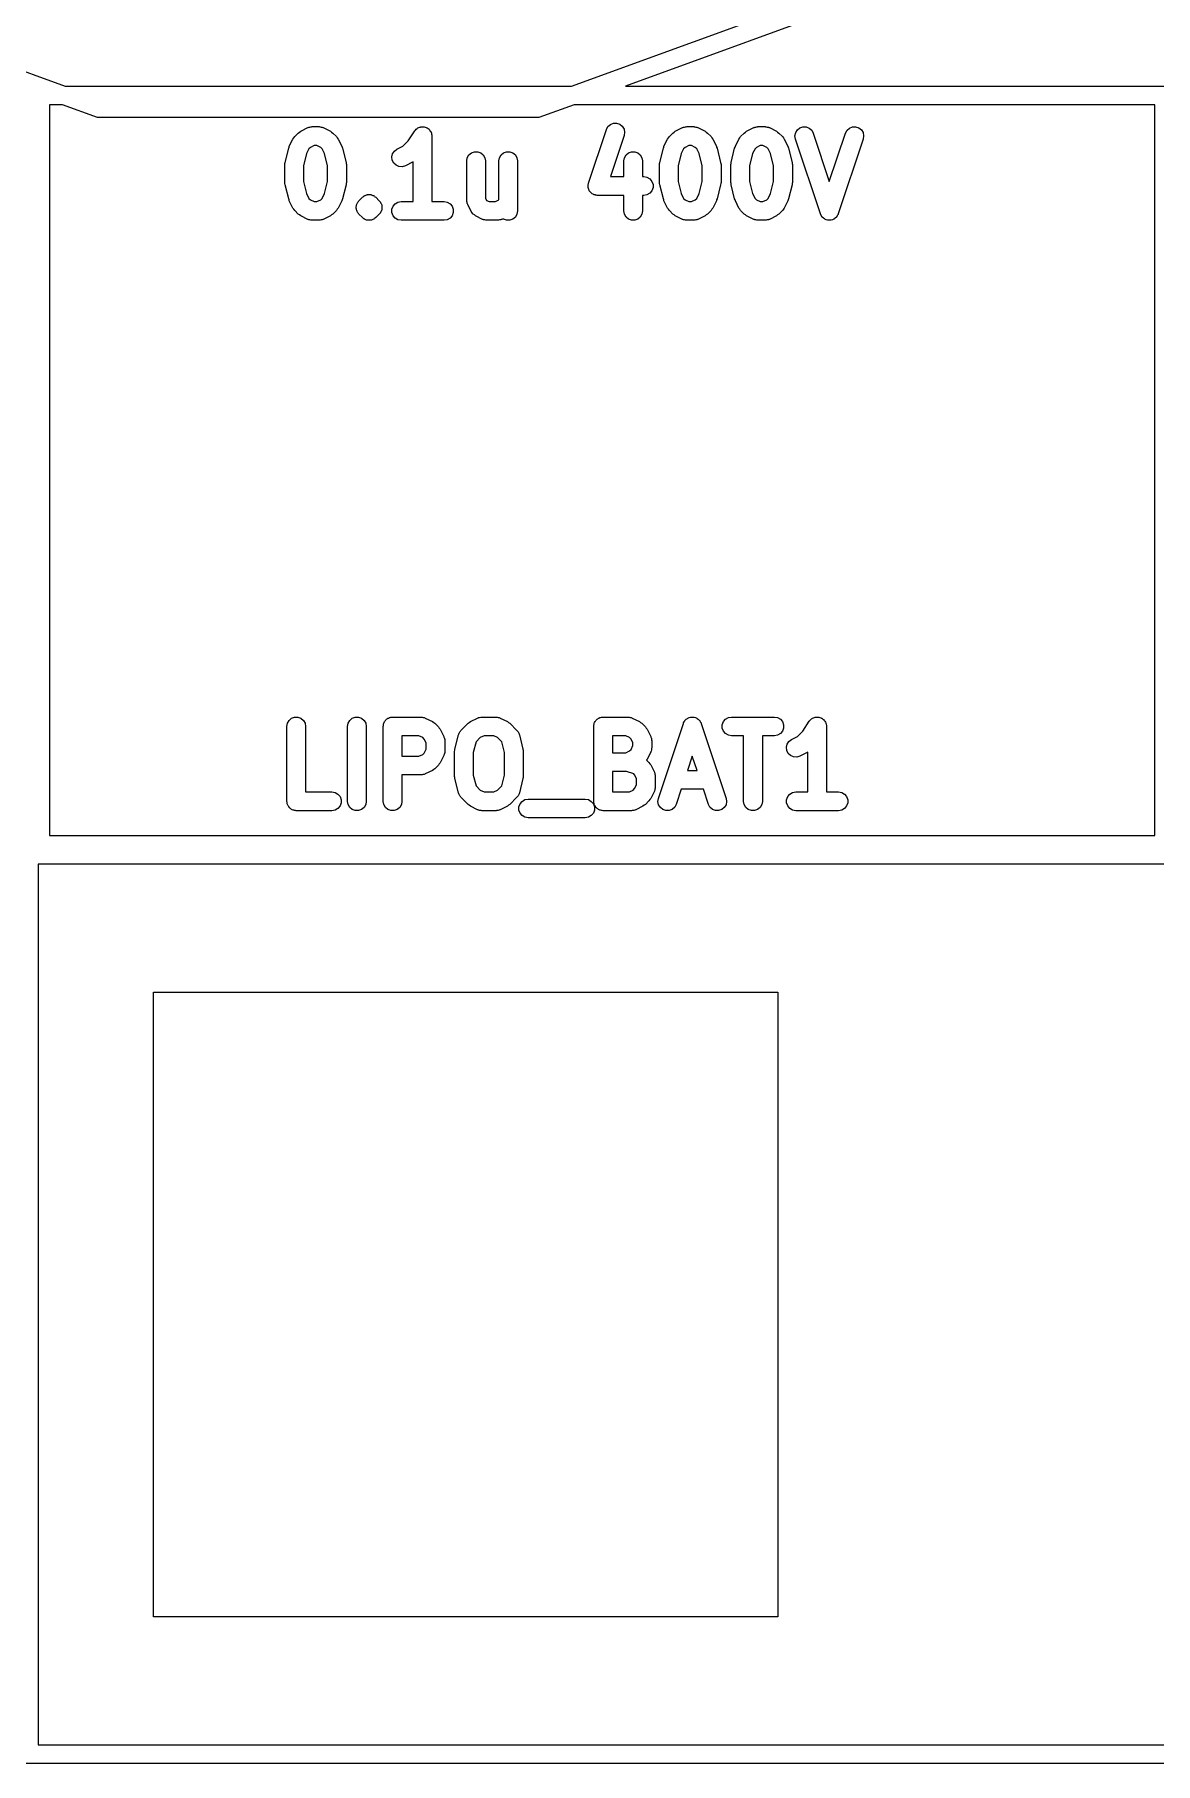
# Model space of a CAD drawing. Extents: x 103.2 to 159.1, y -150.7 to -109.
# Drawn here: x 139.21 to 148.18, y -150.5 to -136.66 of the extents above; entities that cross this region are included whole.
import ezdxf

# ---------------------------------------------------------------- set-up
doc = ezdxf.new("R2010")
doc.units = 0
doc.header["$MEASUREMENT"] = 0
doc.layers.add('BLACK', color=7, linetype='CONTINUOUS')

msp = doc.modelspace()

# ---------------------------------------------------------------- linework, layer by layer
at = {"layer": 'Black'}
for p, q in [((136.466, -135.985), (139.451, -137.071)), ((143.507, -137.071), (146.492, -135.985)), ((146.566, -136.115), (143.939, -137.071)), ((139.451, -137.071), (143.507, -137.071)), ((143.939, -137.071), (148.252, -137.071)), ((139.431, -137.221), (139.327, -137.221)), ((139.327, -137.221), (139.327, -143.071)), ((139.712, -137.323), (139.431, -137.221)), ((143.527, -137.221), (143.246, -137.323)), ((148.177, -137.221), (143.527, -137.221)), ((148.177, -143.071), (148.177, -137.221)), ((143.246, -137.323), (139.712, -137.323)), ((141.29, -137.476), (141.318, -137.447)), ((141.318, -137.447), (141.328, -137.44)), ((141.328, -137.44), (141.338, -137.433)), ((141.338, -137.433), (141.395, -137.404)), ((141.395, -137.404), (141.399, -137.403)), ((141.399, -137.403), (141.403, -137.401)), ((141.403, -137.401), (141.412, -137.399)), ((141.412, -137.399), (141.42, -137.397)), ((141.42, -137.397), (141.424, -137.397)), ((141.424, -137.397), (141.429, -137.396)), ((141.429, -137.396), (141.486, -137.396)), ((141.486, -137.396), (141.49, -137.397)), ((141.49, -137.397), (141.494, -137.397)), ((141.494, -137.397), (141.503, -137.399)), ((141.503, -137.399), (141.511, -137.401)), ((141.511, -137.401), (141.515, -137.403)), ((141.515, -137.403), (141.519, -137.404)), ((141.519, -137.404), (141.576, -137.433)), ((141.576, -137.433), (141.586, -137.44)), ((141.586, -137.44), (141.596, -137.447)), ((141.596, -137.447), (141.624, -137.476)), ((142.199, -137.509), (142.252, -137.43)), ((142.252, -137.43), (142.255, -137.427)), ((142.255, -137.427), (142.257, -137.423)), ((142.257, -137.423), (142.264, -137.417)), ((142.264, -137.417), (142.27, -137.411)), ((142.27, -137.411), (142.274, -137.409)), ((142.274, -137.409), (142.277, -137.406)), ((142.277, -137.406), (142.285, -137.403)), ((142.285, -137.403), (142.293, -137.399)), ((142.293, -137.399), (142.297, -137.399)), ((142.297, -137.399), (142.301, -137.398)), ((142.301, -137.398), (142.31, -137.398)), ((142.31, -137.398), (142.319, -137.397)), ((142.319, -137.397), (142.323, -137.398)), ((142.323, -137.398), (142.327, -137.398)), ((142.327, -137.398), (142.336, -137.401)), ((142.336, -137.401), (142.344, -137.403)), ((142.344, -137.403), (142.348, -137.405)), ((142.348, -137.405), (142.352, -137.406)), ((142.352, -137.406), (142.359, -137.412)), ((142.359, -137.412), (142.366, -137.417)), ((142.366, -137.417), (142.369, -137.421)), ((142.369, -137.421), (142.372, -137.423)), ((142.372, -137.423), (142.376, -137.431)), ((142.376, -137.431), (142.382, -137.438)), ((142.382, -137.438), (142.383, -137.442)), ((142.383, -137.442), (142.385, -137.446)), ((142.385, -137.446), (142.386, -137.455)), ((143.643, -137.848), (143.786, -137.419)), ((143.786, -137.419), (143.798, -137.396)), ((143.798, -137.396), (143.818, -137.379)), ((143.818, -137.379), (143.842, -137.369)), ((143.842, -137.369), (143.868, -137.369)), ((143.868, -137.369), (143.893, -137.377)), ((143.893, -137.377), (143.913, -137.393)), ((143.913, -137.393), (143.927, -137.415)), ((143.927, -137.415), (143.932, -137.441)), ((143.932, -137.441), (143.928, -137.467)), ((144.29, -137.476), (144.318, -137.447)), ((144.318, -137.447), (144.328, -137.44)), ((144.328, -137.44), (144.338, -137.433)), ((144.338, -137.433), (144.395, -137.404)), ((144.395, -137.404), (144.399, -137.403)), ((144.399, -137.403), (144.403, -137.401)), ((144.403, -137.401), (144.412, -137.399)), ((144.412, -137.399), (144.42, -137.397)), ((144.42, -137.397), (144.424, -137.397)), ((144.424, -137.397), (144.429, -137.396)), ((144.429, -137.396), (144.486, -137.396)), ((144.486, -137.396), (144.49, -137.397)), ((144.49, -137.397), (144.494, -137.397)), ((144.494, -137.397), (144.503, -137.399)), ((144.503, -137.399), (144.511, -137.401)), ((144.511, -137.401), (144.515, -137.403)), ((144.515, -137.403), (144.519, -137.404)), ((144.519, -137.404), (144.576, -137.433)), ((144.576, -137.433), (144.586, -137.44)), ((144.586, -137.44), (144.596, -137.447)), ((144.596, -137.447), (144.624, -137.476)), ((144.861, -137.476), (144.89, -137.447)), ((144.89, -137.447), (144.9, -137.44)), ((144.9, -137.44), (144.909, -137.433)), ((144.909, -137.433), (144.966, -137.404)), ((144.966, -137.404), (144.971, -137.403)), ((144.971, -137.403), (144.974, -137.401)), ((144.974, -137.401), (144.983, -137.399)), ((144.983, -137.399), (144.991, -137.397)), ((144.991, -137.397), (144.996, -137.397)), ((144.996, -137.397), (145, -137.396)), ((145, -137.396), (145.057, -137.396)), ((145.057, -137.396), (145.061, -137.397)), ((145.061, -137.397), (145.066, -137.397)), ((145.066, -137.397), (145.074, -137.399)), ((145.074, -137.399), (145.083, -137.401)), ((145.083, -137.401), (145.087, -137.403)), ((145.087, -137.403), (145.091, -137.404)), ((145.091, -137.404), (145.148, -137.433)), ((145.148, -137.433), (145.157, -137.44)), ((145.157, -137.44), (145.167, -137.447)), ((145.167, -137.447), (145.196, -137.476)), ((145.296, -137.469), (145.302, -137.444)), ((145.302, -137.444), (145.315, -137.422)), ((145.315, -137.422), (145.336, -137.405)), ((145.336, -137.405), (145.36, -137.397)), ((145.36, -137.397), (145.386, -137.398)), ((145.386, -137.398), (145.411, -137.408)), ((145.411, -137.408), (145.43, -137.425)), ((145.43, -137.425), (145.443, -137.448)), ((145.443, -137.448), (145.571, -137.834)), ((145.571, -137.834), (145.7, -137.448)), ((145.7, -137.448), (145.713, -137.425)), ((145.713, -137.425), (145.732, -137.408)), ((145.732, -137.408), (145.756, -137.398)), ((145.756, -137.398), (145.782, -137.397)), ((145.782, -137.397), (145.807, -137.405)), ((145.807, -137.405), (145.828, -137.422)), ((145.828, -137.422), (145.841, -137.444)), ((145.841, -137.444), (145.846, -137.469)), ((141.213, -137.682), (141.242, -137.568)), ((141.242, -137.568), (141.245, -137.56)), ((141.245, -137.56), (141.247, -137.552)), ((141.247, -137.552), (141.276, -137.495)), ((141.276, -137.495), (141.283, -137.485)), ((141.283, -137.485), (141.29, -137.476)), ((141.404, -137.573), (141.385, -137.612)), ((141.416, -137.562), (141.404, -137.573)), ((141.446, -137.546), (141.416, -137.562)), ((141.468, -137.546), (141.446, -137.546)), ((141.498, -137.562), (141.468, -137.546)), ((141.51, -137.573), (141.498, -137.562)), ((141.529, -137.612), (141.51, -137.573)), ((141.624, -137.476), (141.631, -137.485)), ((141.631, -137.485), (141.639, -137.495)), ((141.639, -137.495), (141.667, -137.552)), ((141.667, -137.552), (141.669, -137.56)), ((141.669, -137.56), (141.673, -137.568)), ((141.673, -137.568), (141.701, -137.682)), ((142.074, -137.613), (142.088, -137.591)), ((142.088, -137.591), (142.109, -137.576)), ((142.109, -137.576), (142.156, -137.553)), ((142.156, -137.553), (142.199, -137.509)), ((142.386, -137.455), (142.389, -137.463)), ((142.389, -137.463), (142.389, -137.467)), ((142.389, -137.467), (142.389, -137.471)), ((142.389, -137.471), (142.389, -137.996)), ((143.928, -137.467), (143.818, -137.796)), ((144.213, -137.682), (144.242, -137.568)), ((144.242, -137.568), (144.245, -137.56)), ((144.245, -137.56), (144.247, -137.552)), ((144.247, -137.552), (144.276, -137.495)), ((144.276, -137.495), (144.283, -137.485)), ((144.283, -137.485), (144.29, -137.476)), ((144.404, -137.573), (144.385, -137.612)), ((144.416, -137.562), (144.404, -137.573)), ((144.446, -137.546), (144.416, -137.562)), ((144.468, -137.546), (144.446, -137.546)), ((144.498, -137.562), (144.468, -137.546)), ((144.51, -137.573), (144.498, -137.562)), ((144.529, -137.612), (144.51, -137.573)), ((144.624, -137.476), (144.631, -137.485)), ((144.631, -137.485), (144.639, -137.495)), ((144.639, -137.495), (144.667, -137.552)), ((144.667, -137.552), (144.669, -137.56)), ((144.669, -137.56), (144.673, -137.568)), ((144.673, -137.568), (144.701, -137.682)), ((144.784, -137.682), (144.813, -137.568)), ((144.813, -137.568), (144.816, -137.56)), ((144.816, -137.56), (144.819, -137.552)), ((144.819, -137.552), (144.847, -137.495)), ((144.847, -137.495), (144.854, -137.485)), ((144.854, -137.485), (144.861, -137.476)), ((144.976, -137.573), (144.956, -137.612)), ((144.987, -137.562), (144.976, -137.573)), ((145.018, -137.546), (144.987, -137.562)), ((145.039, -137.546), (145.018, -137.546)), ((145.07, -137.562), (145.039, -137.546)), ((145.081, -137.573), (145.07, -137.562)), ((145.101, -137.612), (145.081, -137.573)), ((145.196, -137.476), (145.203, -137.485)), ((145.203, -137.485), (145.21, -137.495)), ((145.21, -137.495), (145.239, -137.552)), ((145.239, -137.552), (145.241, -137.56)), ((145.241, -137.56), (145.244, -137.568)), ((145.244, -137.568), (145.273, -137.682)), ((145.3, -137.495), (145.296, -137.469)), ((145.5, -138.095), (145.3, -137.495)), ((145.843, -137.495), (145.643, -138.095)), ((145.846, -137.469), (145.843, -137.495)), ((141.211, -137.7), (141.212, -137.691)), ((141.211, -137.843), (141.211, -137.7)), ((141.212, -137.691), (141.213, -137.682)), ((141.385, -137.612), (141.361, -137.709)), ((141.361, -137.709), (141.361, -137.834)), ((141.554, -137.709), (141.529, -137.612)), ((141.554, -137.834), (141.554, -137.709)), ((141.701, -137.682), (141.702, -137.691)), ((141.702, -137.691), (141.704, -137.7)), ((141.704, -137.7), (141.704, -137.843)), ((142.068, -137.638), (142.074, -137.613)), ((142.071, -137.664), (142.068, -137.638)), ((142.083, -137.688), (142.071, -137.664)), ((142.102, -137.705), (142.083, -137.688)), ((142.125, -137.716), (142.102, -137.705)), ((142.151, -137.717), (142.125, -137.716)), ((142.176, -137.71), (142.151, -137.717)), ((142.234, -137.681), (142.176, -137.71)), ((142.239, -137.677), (142.234, -137.681)), ((142.239, -137.996), (142.239, -137.677)), ((142.668, -137.671), (142.672, -137.646)), ((142.668, -137.986), (142.668, -137.671)), ((142.672, -137.646), (142.685, -137.623)), ((142.685, -137.623), (142.705, -137.606)), ((142.705, -137.606), (142.73, -137.598)), ((142.73, -137.598), (142.756, -137.598)), ((142.756, -137.598), (142.78, -137.606)), ((142.78, -137.606), (142.8, -137.623)), ((142.8, -137.623), (142.813, -137.646)), ((142.813, -137.646), (142.818, -137.671)), ((142.818, -137.671), (142.818, -137.968)), ((142.925, -137.671), (142.93, -137.646)), ((142.925, -137.982), (142.925, -137.671)), ((142.93, -137.646), (142.943, -137.623)), ((142.943, -137.623), (142.963, -137.606)), ((142.963, -137.606), (142.987, -137.598)), ((142.987, -137.598), (143.013, -137.598)), ((143.013, -137.598), (143.037, -137.606)), ((143.037, -137.606), (143.057, -137.623)), ((143.057, -137.623), (143.07, -137.646)), ((143.07, -137.646), (143.075, -137.671)), ((143.075, -137.671), (143.075, -138.071)), ((143.925, -137.671), (143.93, -137.646)), ((143.925, -137.796), (143.925, -137.671)), ((143.93, -137.646), (143.943, -137.623)), ((143.943, -137.623), (143.963, -137.606)), ((143.963, -137.606), (143.987, -137.598)), ((143.987, -137.598), (144.013, -137.598)), ((144.013, -137.598), (144.037, -137.606)), ((144.037, -137.606), (144.057, -137.623)), ((144.057, -137.623), (144.07, -137.646)), ((144.07, -137.646), (144.075, -137.671)), ((144.075, -137.671), (144.075, -137.796)), ((144.211, -137.7), (144.212, -137.691)), ((144.211, -137.843), (144.211, -137.7)), ((144.212, -137.691), (144.213, -137.682)), ((144.385, -137.612), (144.361, -137.709)), ((144.361, -137.709), (144.361, -137.834)), ((144.554, -137.709), (144.529, -137.612)), ((144.554, -137.834), (144.554, -137.709)), ((144.701, -137.682), (144.702, -137.691)), ((144.702, -137.691), (144.704, -137.7)), ((144.704, -137.7), (144.704, -137.843)), ((144.782, -137.7), (144.784, -137.691)), ((144.782, -137.843), (144.782, -137.7)), ((144.784, -137.691), (144.784, -137.682)), ((144.956, -137.612), (144.932, -137.709)), ((144.932, -137.709), (144.932, -137.834)), ((145.125, -137.709), (145.101, -137.612)), ((145.125, -137.834), (145.125, -137.709)), ((145.273, -137.682), (145.273, -137.691)), ((145.273, -137.691), (145.275, -137.7)), ((145.275, -137.7), (145.275, -137.843)), ((141.212, -137.852), (141.211, -137.843)), ((141.213, -137.861), (141.212, -137.852)), ((141.242, -137.975), (141.213, -137.861)), ((141.361, -137.834), (141.385, -137.931)), ((141.529, -137.931), (141.554, -137.834)), ((141.701, -137.861), (141.673, -137.975)), ((141.702, -137.852), (141.701, -137.861)), ((141.704, -137.843), (141.702, -137.852)), ((143.639, -137.873), (143.64, -137.866)), ((143.64, -137.858), (143.642, -137.853)), ((143.64, -137.866), (143.64, -137.858)), ((143.642, -137.853), (143.643, -137.848)), ((143.818, -137.796), (143.925, -137.796)), ((144.075, -137.796), (144.086, -137.796)), ((144.086, -137.796), (144.111, -137.801)), ((144.111, -137.801), (144.134, -137.814)), ((144.134, -137.814), (144.151, -137.834)), ((144.151, -137.834), (144.16, -137.858)), ((144.16, -137.858), (144.16, -137.884)), ((144.212, -137.852), (144.211, -137.843)), ((144.213, -137.861), (144.212, -137.852)), ((144.242, -137.975), (144.213, -137.861)), ((144.361, -137.834), (144.385, -137.931)), ((144.529, -137.931), (144.554, -137.834)), ((144.701, -137.861), (144.673, -137.975)), ((144.702, -137.852), (144.701, -137.861)), ((144.704, -137.843), (144.702, -137.852)), ((144.784, -137.852), (144.782, -137.843)), ((144.784, -137.861), (144.784, -137.852)), ((144.813, -137.975), (144.784, -137.861)), ((144.932, -137.834), (144.956, -137.931)), ((145.101, -137.931), (145.125, -137.834)), ((145.273, -137.861), (145.244, -137.975)), ((145.275, -137.843), (145.273, -137.852)), ((145.273, -137.852), (145.273, -137.861)), ((141.245, -137.983), (141.242, -137.975)), ((141.247, -137.991), (141.245, -137.983)), ((141.276, -138.048), (141.247, -137.991)), ((141.385, -137.931), (141.404, -137.97)), ((141.404, -137.97), (141.416, -137.981)), ((141.416, -137.981), (141.446, -137.996)), ((141.446, -137.996), (141.468, -137.996)), ((141.468, -137.996), (141.498, -137.981)), ((141.498, -137.981), (141.51, -137.97)), ((141.51, -137.97), (141.529, -137.931)), ((141.667, -137.991), (141.639, -138.048)), ((141.669, -137.983), (141.667, -137.991)), ((141.673, -137.975), (141.669, -137.983)), ((141.789, -138.011), (141.793, -138.006)), ((141.793, -138.006), (141.796, -138)), ((141.796, -138), (141.8, -137.995)), ((141.8, -137.995), (141.804, -137.99)), ((141.804, -137.99), (141.833, -137.961)), ((141.833, -137.961), (141.838, -137.957)), ((141.838, -137.957), (141.843, -137.953)), ((141.843, -137.953), (141.846, -137.951)), ((141.846, -137.951), (141.848, -137.949)), ((141.848, -137.949), (141.851, -137.948)), ((141.851, -137.948), (141.854, -137.946)), ((141.854, -137.946), (141.86, -137.945)), ((141.86, -137.945), (141.866, -137.942)), ((141.866, -137.942), (141.87, -137.942)), ((141.87, -137.942), (141.873, -137.94)), ((141.873, -137.94), (141.876, -137.94)), ((141.876, -137.94), (141.879, -137.94)), ((141.879, -137.94), (141.886, -137.94)), ((141.886, -137.94), (141.892, -137.94)), ((141.892, -137.94), (141.895, -137.94)), ((141.895, -137.94), (141.899, -137.94)), ((141.899, -137.94), (141.902, -137.942)), ((141.902, -137.942), (141.905, -137.942)), ((141.905, -137.942), (141.911, -137.945)), ((141.911, -137.945), (141.917, -137.946)), ((141.917, -137.946), (141.92, -137.948)), ((141.92, -137.948), (141.923, -137.949)), ((141.923, -137.949), (141.926, -137.951)), ((141.926, -137.951), (141.929, -137.953)), ((141.929, -137.953), (141.933, -137.957)), ((141.933, -137.957), (141.939, -137.961)), ((141.939, -137.961), (141.967, -137.99)), ((141.967, -137.99), (141.971, -137.995)), ((141.971, -137.995), (141.976, -138)), ((141.976, -138), (141.978, -138.006)), ((141.978, -138.006), (141.982, -138.011)), ((142.095, -138.014), (142.117, -138.001)), ((142.117, -138.001), (142.143, -137.996)), ((142.143, -137.996), (142.239, -137.996)), ((142.389, -137.996), (142.486, -137.996)), ((142.486, -137.996), (142.511, -138.001)), ((142.511, -138.001), (142.534, -138.014)), ((142.669, -137.99), (142.668, -137.986)), ((142.668, -137.994), (142.669, -137.99)), ((142.671, -138.003), (142.668, -137.994)), ((142.672, -138.011), (142.671, -138.003)), ((142.818, -137.968), (142.827, -137.987)), ((142.827, -137.987), (142.846, -137.996)), ((142.846, -137.996), (142.897, -137.996)), ((142.897, -137.996), (142.925, -137.982)), ((143.64, -137.879), (143.639, -137.873)), ((143.64, -137.884), (143.64, -137.879)), ((143.643, -137.892), (143.64, -137.884)), ((143.645, -137.899), (143.643, -137.892)), ((143.647, -137.904), (143.645, -137.899)), ((143.649, -137.909), (143.647, -137.904)), ((143.654, -137.915), (143.649, -137.909)), ((143.658, -137.921), (143.654, -137.915)), ((143.663, -137.925), (143.658, -137.921)), ((143.666, -137.929), (143.663, -137.925)), ((143.673, -137.933), (143.666, -137.929)), ((143.679, -137.937), (143.673, -137.933)), ((143.684, -137.939), (143.679, -137.937)), ((143.689, -137.942), (143.684, -137.939)), ((143.696, -137.943), (143.689, -137.942)), ((143.703, -137.946), (143.696, -137.943)), ((143.709, -137.945), (143.703, -137.946)), ((143.714, -137.946), (143.709, -137.945)), ((143.925, -137.946), (143.714, -137.946)), ((143.925, -138.071), (143.925, -137.946)), ((144.086, -137.946), (144.075, -137.946)), ((144.075, -137.946), (144.075, -138.071)), ((144.111, -137.942), (144.086, -137.946)), ((144.134, -137.929), (144.111, -137.942)), ((144.151, -137.909), (144.134, -137.929)), ((144.16, -137.884), (144.151, -137.909)), ((144.245, -137.983), (144.242, -137.975)), ((144.247, -137.991), (144.245, -137.983)), ((144.276, -138.048), (144.247, -137.991)), ((144.385, -137.931), (144.404, -137.97)), ((144.404, -137.97), (144.416, -137.981)), ((144.416, -137.981), (144.446, -137.996)), ((144.446, -137.996), (144.468, -137.996)), ((144.468, -137.996), (144.498, -137.981)), ((144.498, -137.981), (144.51, -137.97)), ((144.51, -137.97), (144.529, -137.931)), ((144.667, -137.991), (144.639, -138.048)), ((144.669, -137.983), (144.667, -137.991)), ((144.673, -137.975), (144.669, -137.983)), ((144.816, -137.983), (144.813, -137.975)), ((144.819, -137.991), (144.816, -137.983)), ((144.847, -138.048), (144.819, -137.991)), ((144.956, -137.931), (144.976, -137.97)), ((144.976, -137.97), (144.987, -137.981)), ((144.987, -137.981), (145.018, -137.996)), ((145.018, -137.996), (145.039, -137.996)), ((145.039, -137.996), (145.07, -137.981)), ((145.07, -137.981), (145.081, -137.97)), ((145.081, -137.97), (145.101, -137.931)), ((145.239, -137.991), (145.21, -138.048)), ((145.241, -137.983), (145.239, -137.991)), ((145.244, -137.975), (145.241, -137.983)), ((141.283, -138.057), (141.276, -138.048)), ((141.29, -138.067), (141.283, -138.057)), ((141.318, -138.096), (141.29, -138.067)), ((141.328, -138.103), (141.318, -138.096)), ((141.338, -138.11), (141.328, -138.103)), ((141.395, -138.139), (141.338, -138.11)), ((141.399, -138.14), (141.395, -138.139)), ((141.403, -138.142), (141.399, -138.14)), ((141.412, -138.143), (141.403, -138.142)), ((141.42, -138.146), (141.412, -138.143)), ((141.503, -138.143), (141.494, -138.146)), ((141.511, -138.142), (141.503, -138.143)), ((141.515, -138.14), (141.511, -138.142)), ((141.519, -138.139), (141.515, -138.14)), ((141.576, -138.11), (141.519, -138.139)), ((141.586, -138.103), (141.576, -138.11)), ((141.596, -138.096), (141.586, -138.103)), ((141.624, -138.067), (141.596, -138.096)), ((141.631, -138.057), (141.624, -138.067)), ((141.639, -138.048), (141.631, -138.057)), ((141.782, -138.036), (141.784, -138.03)), ((141.783, -138.043), (141.782, -138.036)), ((141.782, -138.049), (141.783, -138.043)), ((141.784, -138.056), (141.782, -138.049)), ((141.784, -138.03), (141.785, -138.023)), ((141.785, -138.062), (141.784, -138.056)), ((141.785, -138.023), (141.787, -138.017)), ((141.787, -138.068), (141.785, -138.062)), ((141.787, -138.017), (141.789, -138.011)), ((141.789, -138.075), (141.787, -138.068)), ((141.793, -138.08), (141.789, -138.075)), ((141.796, -138.086), (141.793, -138.08)), ((141.8, -138.091), (141.796, -138.086)), ((141.804, -138.096), (141.8, -138.091)), ((141.833, -138.124), (141.804, -138.096)), ((141.838, -138.128), (141.833, -138.124)), ((141.843, -138.133), (141.838, -138.128)), ((141.846, -138.134), (141.843, -138.133)), ((141.848, -138.136), (141.846, -138.134)), ((141.851, -138.138), (141.848, -138.136)), ((141.854, -138.139), (141.851, -138.138)), ((141.86, -138.141), (141.854, -138.139)), ((141.866, -138.144), (141.86, -138.141)), ((141.87, -138.144), (141.866, -138.144)), ((141.873, -138.145), (141.87, -138.144)), ((141.902, -138.144), (141.899, -138.145)), ((141.905, -138.144), (141.902, -138.144)), ((141.911, -138.141), (141.905, -138.144)), ((141.917, -138.139), (141.911, -138.141)), ((141.92, -138.138), (141.917, -138.139)), ((141.923, -138.136), (141.92, -138.138)), ((141.926, -138.134), (141.923, -138.136)), ((141.929, -138.133), (141.926, -138.134)), ((141.933, -138.128), (141.929, -138.133)), ((141.939, -138.124), (141.933, -138.128)), ((141.967, -138.096), (141.939, -138.124)), ((141.971, -138.091), (141.967, -138.096)), ((141.976, -138.086), (141.971, -138.091)), ((141.978, -138.08), (141.976, -138.086)), ((141.982, -138.075), (141.978, -138.08)), ((141.982, -138.011), (141.984, -138.018)), ((141.984, -138.068), (141.982, -138.075)), ((141.984, -138.018), (141.987, -138.023)), ((141.987, -138.062), (141.984, -138.068)), ((141.987, -138.023), (141.987, -138.03)), ((141.987, -138.03), (141.989, -138.036)), ((141.989, -138.049), (141.987, -138.056)), ((141.987, -138.056), (141.987, -138.062)), ((141.989, -138.036), (141.988, -138.043)), ((141.988, -138.043), (141.989, -138.049)), ((142.069, -138.058), (142.078, -138.034)), ((142.069, -138.084), (142.069, -138.058)), ((142.078, -138.109), (142.069, -138.084)), ((142.078, -138.034), (142.095, -138.014)), ((142.095, -138.129), (142.078, -138.109)), ((142.117, -138.142), (142.095, -138.129)), ((142.143, -138.146), (142.117, -138.142)), ((142.511, -138.142), (142.486, -138.146)), ((142.534, -138.129), (142.511, -138.142)), ((142.534, -138.014), (142.551, -138.034)), ((142.551, -138.109), (142.534, -138.129)), ((142.551, -138.034), (142.56, -138.058)), ((142.56, -138.084), (142.551, -138.109)), ((142.56, -138.058), (142.56, -138.084)), ((142.675, -138.015), (142.672, -138.011)), ((142.676, -138.019), (142.675, -138.015)), ((142.704, -138.076), (142.676, -138.019)), ((142.711, -138.085), (142.704, -138.076)), ((142.717, -138.094), (142.711, -138.085)), ((142.719, -138.096), (142.717, -138.094)), ((142.72, -138.097), (142.719, -138.096)), ((142.729, -138.103), (142.72, -138.097)), ((142.738, -138.11), (142.729, -138.103)), ((142.795, -138.139), (142.738, -138.11)), ((142.799, -138.14), (142.795, -138.139)), ((142.803, -138.142), (142.799, -138.14)), ((142.812, -138.143), (142.803, -138.142)), ((142.82, -138.146), (142.812, -138.143)), ((142.931, -138.143), (142.923, -138.146)), ((142.94, -138.142), (142.931, -138.143)), ((142.944, -138.14), (142.94, -138.142)), ((142.948, -138.139), (142.944, -138.14)), ((142.959, -138.133), (142.948, -138.139)), ((142.963, -138.136), (142.959, -138.133)), ((142.987, -138.145), (142.963, -138.136)), ((143.037, -138.136), (143.013, -138.145)), ((143.057, -138.12), (143.037, -138.136)), ((143.07, -138.097), (143.057, -138.12)), ((143.075, -138.071), (143.07, -138.097)), ((143.93, -138.097), (143.925, -138.071)), ((143.943, -138.12), (143.93, -138.097)), ((143.963, -138.136), (143.943, -138.12)), ((143.987, -138.145), (143.963, -138.136)), ((144.037, -138.136), (144.013, -138.145)), ((144.057, -138.12), (144.037, -138.136)), ((144.07, -138.097), (144.057, -138.12)), ((144.075, -138.071), (144.07, -138.097)), ((144.283, -138.057), (144.276, -138.048)), ((144.29, -138.067), (144.283, -138.057)), ((144.318, -138.096), (144.29, -138.067)), ((144.328, -138.103), (144.318, -138.096)), ((144.338, -138.11), (144.328, -138.103)), ((144.395, -138.139), (144.338, -138.11)), ((144.399, -138.14), (144.395, -138.139)), ((144.403, -138.142), (144.399, -138.14)), ((144.412, -138.143), (144.403, -138.142)), ((144.42, -138.146), (144.412, -138.143)), ((144.503, -138.143), (144.494, -138.146)), ((144.511, -138.142), (144.503, -138.143)), ((144.515, -138.14), (144.511, -138.142)), ((144.519, -138.139), (144.515, -138.14)), ((144.576, -138.11), (144.519, -138.139)), ((144.586, -138.103), (144.576, -138.11)), ((144.596, -138.096), (144.586, -138.103)), ((144.624, -138.067), (144.596, -138.096)), ((144.631, -138.057), (144.624, -138.067)), ((144.639, -138.048), (144.631, -138.057)), ((144.854, -138.057), (144.847, -138.048)), ((144.861, -138.067), (144.854, -138.057)), ((144.89, -138.096), (144.861, -138.067)), ((144.9, -138.103), (144.89, -138.096)), ((144.909, -138.11), (144.9, -138.103)), ((144.966, -138.139), (144.909, -138.11)), ((144.971, -138.14), (144.966, -138.139)), ((144.974, -138.142), (144.971, -138.14)), ((144.983, -138.143), (144.974, -138.142)), ((144.991, -138.146), (144.983, -138.143)), ((145.074, -138.143), (145.066, -138.146)), ((145.083, -138.142), (145.074, -138.143)), ((145.087, -138.14), (145.083, -138.142)), ((145.091, -138.139), (145.087, -138.14)), ((145.148, -138.11), (145.091, -138.139)), ((145.157, -138.103), (145.148, -138.11)), ((145.167, -138.096), (145.157, -138.103)), ((145.196, -138.067), (145.167, -138.096)), ((145.203, -138.057), (145.196, -138.067)), ((145.21, -138.048), (145.203, -138.057)), ((145.501, -138.097), (145.5, -138.095)), ((145.502, -138.099), (145.501, -138.097)), ((145.507, -138.108), (145.502, -138.099)), ((145.513, -138.118), (145.507, -138.108)), ((145.514, -138.119), (145.513, -138.118)), ((145.515, -138.121), (145.514, -138.119)), ((145.524, -138.128), (145.515, -138.121)), ((145.532, -138.135), (145.524, -138.128)), ((145.534, -138.136), (145.532, -138.135)), ((145.536, -138.137), (145.534, -138.136)), ((145.546, -138.141), (145.536, -138.137)), ((145.556, -138.145), (145.546, -138.141)), ((145.597, -138.141), (145.586, -138.145)), ((145.607, -138.137), (145.597, -138.141)), ((145.609, -138.136), (145.607, -138.137)), ((145.611, -138.135), (145.609, -138.136)), ((145.619, -138.128), (145.611, -138.135)), ((145.628, -138.121), (145.619, -138.128)), ((145.629, -138.119), (145.628, -138.121)), ((145.63, -138.118), (145.629, -138.119)), ((145.635, -138.108), (145.63, -138.118)), ((145.641, -138.099), (145.635, -138.108)), ((145.642, -138.097), (145.641, -138.099)), ((145.643, -138.095), (145.642, -138.097)), ((141.424, -138.146), (141.42, -138.146)), ((141.429, -138.146), (141.424, -138.146)), ((141.486, -138.146), (141.429, -138.146)), ((141.49, -138.146), (141.486, -138.146)), ((141.494, -138.146), (141.49, -138.146)), ((141.876, -138.145), (141.873, -138.145)), ((141.879, -138.146), (141.876, -138.145)), ((141.886, -138.146), (141.879, -138.146)), ((141.892, -138.146), (141.886, -138.146)), ((141.895, -138.145), (141.892, -138.146)), ((141.899, -138.145), (141.895, -138.145)), ((142.486, -138.146), (142.143, -138.146)), ((142.824, -138.146), (142.82, -138.146)), ((142.829, -138.146), (142.824, -138.146)), ((142.914, -138.146), (142.829, -138.146)), ((142.919, -138.146), (142.914, -138.146)), ((142.923, -138.146), (142.919, -138.146)), ((143.013, -138.145), (142.987, -138.145)), ((144.013, -138.145), (143.987, -138.145)), ((144.424, -138.146), (144.42, -138.146)), ((144.429, -138.146), (144.424, -138.146)), ((144.486, -138.146), (144.429, -138.146)), ((144.49, -138.146), (144.486, -138.146)), ((144.494, -138.146), (144.49, -138.146)), ((144.996, -138.146), (144.991, -138.146)), ((145, -138.146), (144.996, -138.146)), ((145.057, -138.146), (145, -138.146)), ((145.061, -138.146), (145.057, -138.146)), ((145.066, -138.146), (145.061, -138.146)), ((145.558, -138.145), (145.556, -138.145)), ((145.56, -138.146), (145.558, -138.145)), ((145.571, -138.145), (145.56, -138.146)), ((145.582, -138.146), (145.571, -138.145)), ((145.584, -138.145), (145.582, -138.146)), ((145.586, -138.145), (145.584, -138.145)), ((141.232, -142.172), (141.245, -142.15)), ((141.245, -142.15), (141.265, -142.133)), ((141.265, -142.133), (141.289, -142.124)), ((141.289, -142.124), (141.315, -142.124)), ((141.315, -142.124), (141.34, -142.133)), ((141.34, -142.133), (141.36, -142.15)), ((141.36, -142.15), (141.373, -142.172)), ((141.718, -142.172), (141.731, -142.15)), ((141.731, -142.15), (141.751, -142.133)), ((141.751, -142.133), (141.775, -142.124)), ((141.775, -142.124), (141.801, -142.124)), ((141.801, -142.124), (141.826, -142.133)), ((141.826, -142.133), (141.846, -142.15)), ((141.846, -142.15), (141.859, -142.172)), ((142.009, -142.16), (142.013, -142.155)), ((142.013, -142.155), (142.016, -142.15)), ((142.016, -142.15), (142.021, -142.145)), ((142.021, -142.145), (142.026, -142.14)), ((142.026, -142.14), (142.031, -142.137)), ((142.031, -142.137), (142.036, -142.133)), ((142.036, -142.133), (142.043, -142.131)), ((142.043, -142.131), (142.048, -142.127)), ((142.048, -142.127), (142.055, -142.126)), ((142.055, -142.126), (142.061, -142.124)), ((142.061, -142.124), (142.067, -142.124)), ((142.067, -142.124), (142.074, -142.123)), ((142.074, -142.123), (142.302, -142.123)), ((142.302, -142.123), (142.307, -142.124)), ((142.307, -142.124), (142.311, -142.123)), ((142.311, -142.123), (142.319, -142.126)), ((142.319, -142.126), (142.328, -142.127)), ((142.328, -142.127), (142.332, -142.13)), ((142.332, -142.13), (142.336, -142.131)), ((142.336, -142.131), (142.393, -142.159)), ((142.393, -142.159), (142.403, -142.166)), ((142.688, -142.166), (142.697, -142.159)), ((142.697, -142.159), (142.755, -142.131)), ((142.755, -142.131), (142.759, -142.13)), ((142.759, -142.13), (142.763, -142.127)), ((142.763, -142.127), (142.771, -142.126)), ((142.771, -142.126), (142.78, -142.123)), ((142.78, -142.123), (142.784, -142.124)), ((142.784, -142.124), (142.788, -142.123)), ((142.788, -142.123), (142.902, -142.123)), ((142.902, -142.123), (142.907, -142.124)), ((142.907, -142.124), (142.911, -142.123)), ((142.911, -142.123), (142.919, -142.126)), ((142.919, -142.126), (142.928, -142.127)), ((142.928, -142.127), (142.932, -142.13)), ((142.932, -142.13), (142.936, -142.131)), ((142.936, -142.131), (142.993, -142.159)), ((142.993, -142.159), (143.003, -142.166)), ((143.695, -142.16), (143.699, -142.155)), ((143.699, -142.155), (143.702, -142.15)), ((143.702, -142.15), (143.707, -142.145)), ((143.707, -142.145), (143.711, -142.14)), ((143.711, -142.14), (143.717, -142.137)), ((143.717, -142.137), (143.722, -142.133)), ((143.722, -142.133), (143.728, -142.131)), ((143.728, -142.131), (143.734, -142.127)), ((143.734, -142.127), (143.74, -142.126)), ((143.74, -142.126), (143.747, -142.124)), ((143.747, -142.124), (143.753, -142.124)), ((143.753, -142.124), (143.76, -142.123)), ((143.76, -142.123), (143.96, -142.123)), ((143.96, -142.123), (143.964, -142.124)), ((143.964, -142.124), (143.968, -142.123)), ((143.968, -142.123), (143.977, -142.126)), ((143.977, -142.126), (143.985, -142.127)), ((143.985, -142.127), (143.989, -142.13)), ((143.989, -142.13), (143.993, -142.131)), ((143.993, -142.131), (144.05, -142.159)), ((144.05, -142.159), (144.06, -142.166)), ((144.41, -142.161), (144.415, -142.151)), ((144.415, -142.151), (144.417, -142.15)), ((144.417, -142.15), (144.418, -142.148)), ((144.418, -142.148), (144.426, -142.141)), ((144.426, -142.141), (144.435, -142.134)), ((144.435, -142.134), (144.437, -142.133)), ((144.437, -142.133), (144.438, -142.132)), ((144.438, -142.132), (144.449, -142.128)), ((144.449, -142.128), (144.459, -142.124)), ((144.459, -142.124), (144.461, -142.124)), ((144.461, -142.124), (144.463, -142.124)), ((144.463, -142.124), (144.474, -142.124)), ((144.474, -142.124), (144.485, -142.124)), ((144.485, -142.124), (144.487, -142.124)), ((144.487, -142.124), (144.489, -142.124)), ((144.489, -142.124), (144.499, -142.128)), ((144.499, -142.128), (144.51, -142.132)), ((144.51, -142.132), (144.511, -142.133)), ((144.511, -142.133), (144.513, -142.134)), ((144.513, -142.134), (144.521, -142.141)), ((144.521, -142.141), (144.53, -142.148)), ((144.53, -142.148), (144.531, -142.15)), ((144.531, -142.15), (144.533, -142.151)), ((144.533, -142.151), (144.538, -142.161)), ((144.723, -142.16), (144.74, -142.14)), ((144.74, -142.14), (144.763, -142.127)), ((144.763, -142.127), (144.788, -142.123)), ((144.788, -142.123), (145.131, -142.123)), ((145.131, -142.123), (145.157, -142.127)), ((145.157, -142.127), (145.179, -142.14)), ((145.179, -142.14), (145.196, -142.16)), ((145.358, -142.236), (145.411, -142.156)), ((145.411, -142.156), (145.414, -142.153)), ((145.414, -142.153), (145.416, -142.15)), ((145.416, -142.15), (145.423, -142.144)), ((145.423, -142.144), (145.429, -142.137)), ((145.429, -142.137), (145.433, -142.136)), ((145.433, -142.136), (145.436, -142.133)), ((145.436, -142.133), (145.445, -142.13)), ((145.445, -142.13), (145.453, -142.126)), ((145.453, -142.126), (145.457, -142.125)), ((145.457, -142.125), (145.461, -142.124)), ((145.461, -142.124), (145.47, -142.124)), ((145.47, -142.124), (145.479, -142.123)), ((145.479, -142.123), (145.483, -142.124)), ((145.483, -142.124), (145.487, -142.124)), ((145.487, -142.124), (145.495, -142.127)), ((145.495, -142.127), (145.504, -142.129)), ((145.504, -142.129), (145.507, -142.131)), ((145.507, -142.131), (145.511, -142.133)), ((145.511, -142.133), (145.518, -142.139)), ((145.518, -142.139), (145.526, -142.144)), ((145.526, -142.144), (145.528, -142.147)), ((145.528, -142.147), (145.531, -142.15)), ((145.531, -142.15), (145.536, -142.157)), ((145.536, -142.157), (145.541, -142.165)), ((141.227, -142.198), (141.232, -142.172)), ((141.227, -142.798), (141.227, -142.198)), ((141.373, -142.172), (141.377, -142.198)), ((141.377, -142.198), (141.377, -142.723)), ((141.713, -142.198), (141.718, -142.172)), ((141.713, -142.798), (141.713, -142.198)), ((141.859, -142.172), (141.863, -142.198)), ((141.863, -142.198), (141.863, -142.798)), ((141.999, -142.198), (142, -142.191)), ((141.999, -142.798), (141.999, -142.198)), ((142, -142.185), (142.002, -142.179)), ((142, -142.191), (142, -142.185)), ((142.002, -142.179), (142.003, -142.172)), ((142.003, -142.172), (142.007, -142.166)), ((142.007, -142.166), (142.009, -142.16)), ((142.149, -142.273), (142.149, -142.437)), ((142.285, -142.273), (142.149, -142.273)), ((142.315, -142.288), (142.285, -142.273)), ((142.327, -142.299), (142.315, -142.288)), ((142.403, -142.166), (142.413, -142.173)), ((142.413, -142.173), (142.441, -142.202)), ((142.441, -142.202), (142.448, -142.212)), ((142.448, -142.212), (142.455, -142.221)), ((142.455, -142.221), (142.484, -142.279)), ((142.484, -142.279), (142.485, -142.283)), ((142.485, -142.283), (142.487, -142.286)), ((142.487, -142.286), (142.489, -142.295)), ((142.489, -142.295), (142.491, -142.304)), ((142.573, -142.38), (142.601, -142.265)), ((142.601, -142.265), (142.604, -142.259)), ((142.604, -142.259), (142.606, -142.252)), ((142.606, -142.252), (142.609, -142.247)), ((142.609, -142.247), (142.612, -142.242)), ((142.612, -142.242), (142.617, -142.236)), ((142.617, -142.236), (142.621, -142.231)), ((142.621, -142.231), (142.678, -142.173)), ((142.678, -142.173), (142.688, -142.166)), ((142.775, -142.288), (142.742, -142.322)), ((142.806, -142.273), (142.775, -142.288)), ((142.885, -142.273), (142.806, -142.273)), ((142.915, -142.288), (142.885, -142.273)), ((142.949, -142.322), (142.915, -142.288)), ((143.003, -142.166), (143.013, -142.173)), ((143.013, -142.173), (143.07, -142.231)), ((143.07, -142.231), (143.074, -142.236)), ((143.074, -142.236), (143.079, -142.242)), ((143.079, -142.242), (143.081, -142.247)), ((143.081, -142.247), (143.085, -142.252)), ((143.085, -142.252), (143.087, -142.259)), ((143.087, -142.259), (143.09, -142.265)), ((143.09, -142.265), (143.118, -142.38)), ((143.685, -142.198), (143.686, -142.191)), ((143.685, -142.798), (143.685, -142.198)), ((143.686, -142.185), (143.688, -142.179)), ((143.686, -142.191), (143.686, -142.185)), ((143.688, -142.179), (143.689, -142.172)), ((143.689, -142.172), (143.692, -142.166)), ((143.692, -142.166), (143.695, -142.16)), ((143.835, -142.273), (143.835, -142.409)), ((143.942, -142.273), (143.835, -142.273)), ((143.972, -142.288), (143.942, -142.273)), ((143.984, -142.299), (143.972, -142.288)), ((144.06, -142.166), (144.07, -142.173)), ((144.07, -142.173), (144.098, -142.202)), ((144.098, -142.202), (144.105, -142.212)), ((144.105, -142.212), (144.112, -142.221)), ((144.112, -142.221), (144.141, -142.279)), ((144.141, -142.279), (144.142, -142.283)), ((144.142, -142.283), (144.144, -142.286)), ((144.144, -142.286), (144.146, -142.295)), ((144.146, -142.295), (144.148, -142.304)), ((144.203, -142.774), (144.403, -142.174)), ((144.403, -142.174), (144.404, -142.172)), ((144.404, -142.17), (144.41, -142.161)), ((144.404, -142.172), (144.404, -142.17)), ((144.538, -142.161), (144.544, -142.17)), ((144.544, -142.17), (144.544, -142.172)), ((144.544, -142.172), (144.545, -142.174)), ((144.545, -142.174), (144.745, -142.774)), ((144.714, -142.185), (144.723, -142.16)), ((144.714, -142.211), (144.714, -142.185)), ((144.723, -142.235), (144.714, -142.211)), ((144.74, -142.255), (144.723, -142.235)), ((144.763, -142.268), (144.74, -142.255)), ((144.788, -142.273), (144.763, -142.268)), ((144.885, -142.273), (144.788, -142.273)), ((144.885, -142.798), (144.885, -142.273)), ((145.131, -142.273), (145.035, -142.273)), ((145.035, -142.273), (145.035, -142.798)), ((145.157, -142.268), (145.131, -142.273)), ((145.179, -142.255), (145.157, -142.268)), ((145.196, -142.235), (145.179, -142.255)), ((145.196, -142.16), (145.205, -142.185)), ((145.205, -142.211), (145.196, -142.235)), ((145.205, -142.185), (145.205, -142.211)), ((145.269, -142.302), (145.315, -142.279)), ((145.315, -142.279), (145.358, -142.236)), ((145.541, -142.165), (145.542, -142.169)), ((145.542, -142.169), (145.544, -142.172)), ((145.544, -142.172), (145.546, -142.181)), ((145.546, -142.181), (145.548, -142.19)), ((145.548, -142.19), (145.548, -142.194)), ((145.548, -142.194), (145.549, -142.198)), ((145.549, -142.198), (145.549, -142.723)), ((142.285, -142.437), (142.315, -142.422)), ((142.315, -142.422), (142.327, -142.411)), ((142.342, -142.33), (142.327, -142.299)), ((142.327, -142.411), (142.342, -142.38)), ((142.342, -142.38), (142.342, -142.33)), ((142.484, -142.431), (142.455, -142.489)), ((142.485, -142.427), (142.484, -142.431)), ((142.487, -142.423), (142.485, -142.427)), ((142.489, -142.415), (142.487, -142.423)), ((142.491, -142.406), (142.489, -142.415)), ((142.491, -142.304), (142.491, -142.308)), ((142.491, -142.308), (142.492, -142.312)), ((142.492, -142.398), (142.491, -142.402)), ((142.491, -142.402), (142.491, -142.406)), ((142.492, -142.312), (142.492, -142.398)), ((142.57, -142.398), (142.572, -142.389)), ((142.57, -142.598), (142.57, -142.398)), ((142.572, -142.389), (142.573, -142.38)), ((142.742, -142.322), (142.72, -142.407)), ((142.72, -142.407), (142.72, -142.589)), ((142.97, -142.407), (142.949, -142.322)), ((142.97, -142.589), (142.97, -142.407)), ((143.118, -142.38), (143.119, -142.389)), ((143.119, -142.389), (143.12, -142.398)), ((143.12, -142.398), (143.12, -142.598)), ((143.835, -142.409), (143.942, -142.409)), ((143.942, -142.409), (143.972, -142.393)), ((143.972, -142.393), (143.984, -142.382)), ((143.999, -142.33), (143.984, -142.299)), ((143.984, -142.382), (143.999, -142.352)), ((143.999, -142.352), (143.999, -142.33)), ((144.141, -142.403), (144.112, -142.46)), ((144.142, -142.399), (144.141, -142.403)), ((144.144, -142.395), (144.142, -142.399)), ((144.146, -142.386), (144.144, -142.395)), ((144.148, -142.378), (144.146, -142.386)), ((144.148, -142.304), (144.148, -142.308)), ((144.148, -142.308), (144.149, -142.312)), ((144.149, -142.369), (144.148, -142.374)), ((144.148, -142.374), (144.148, -142.378)), ((144.149, -142.312), (144.149, -142.369)), ((144.474, -142.435), (144.435, -142.551)), ((144.513, -142.551), (144.474, -142.435)), ((145.228, -142.365), (145.234, -142.339)), ((145.231, -142.391), (145.228, -142.365)), ((145.242, -142.414), (145.231, -142.391)), ((145.234, -142.339), (145.248, -142.318)), ((145.261, -142.432), (145.242, -142.414)), ((145.248, -142.318), (145.269, -142.302)), ((145.285, -142.442), (145.261, -142.432)), ((145.393, -142.408), (145.336, -142.436)), ((145.399, -142.404), (145.393, -142.408)), ((145.399, -142.723), (145.399, -142.404)), ((142.149, -142.437), (142.285, -142.437)), ((142.393, -142.551), (142.336, -142.579)), ((142.403, -142.543), (142.393, -142.551)), ((142.413, -142.537), (142.403, -142.543)), ((142.441, -142.508), (142.413, -142.537)), ((142.448, -142.498), (142.441, -142.508)), ((142.455, -142.489), (142.448, -142.498)), ((143.835, -142.559), (143.835, -142.723)), ((143.947, -142.559), (143.835, -142.559)), ((144.005, -142.578), (143.947, -142.559)), ((144.112, -142.46), (144.107, -142.468)), ((144.107, -142.468), (144.127, -142.488)), ((144.127, -142.488), (144.134, -142.497)), ((144.134, -142.497), (144.141, -142.507)), ((144.141, -142.507), (144.17, -142.564)), ((144.17, -142.564), (144.171, -142.568)), ((144.171, -142.568), (144.173, -142.572)), ((144.173, -142.572), (144.174, -142.581)), ((144.435, -142.551), (144.513, -142.551)), ((145.311, -142.444), (145.285, -142.442)), ((145.336, -142.436), (145.311, -142.444)), ((142.302, -142.587), (142.149, -142.587)), ((142.149, -142.587), (142.149, -142.798)), ((142.307, -142.586), (142.302, -142.587)), ((142.311, -142.587), (142.307, -142.586)), ((142.319, -142.584), (142.311, -142.587)), ((142.328, -142.583), (142.319, -142.584)), ((142.332, -142.58), (142.328, -142.583)), ((142.336, -142.579), (142.332, -142.58)), ((142.572, -142.607), (142.57, -142.598)), ((142.573, -142.616), (142.572, -142.607)), ((142.601, -142.73), (142.573, -142.616)), ((142.72, -142.589), (142.742, -142.674)), ((142.742, -142.674), (142.775, -142.708)), ((142.775, -142.708), (142.806, -142.723)), ((142.885, -142.723), (142.915, -142.708)), ((142.915, -142.708), (142.949, -142.674)), ((142.949, -142.674), (142.97, -142.589)), ((143.118, -142.616), (143.09, -142.73)), ((143.119, -142.607), (143.118, -142.616)), ((143.12, -142.598), (143.119, -142.607)), ((143.97, -142.723), (144.001, -142.708)), ((144.001, -142.708), (144.012, -142.696)), ((144.012, -142.585), (144.005, -142.578)), ((144.027, -142.616), (144.012, -142.585)), ((144.012, -142.696), (144.027, -142.666)), ((144.027, -142.666), (144.027, -142.616)), ((144.173, -142.709), (144.171, -142.713)), ((144.174, -142.701), (144.173, -142.709)), ((144.174, -142.581), (144.177, -142.589)), ((144.177, -142.692), (144.174, -142.701)), ((144.177, -142.589), (144.177, -142.594)), ((144.177, -142.594), (144.177, -142.598)), ((144.177, -142.598), (144.177, -142.684)), ((144.177, -142.684), (144.177, -142.688)), ((144.177, -142.688), (144.177, -142.692)), ((144.385, -142.701), (144.345, -142.822)), ((144.563, -142.701), (144.385, -142.701)), ((144.603, -142.822), (144.563, -142.701)), ((141.229, -142.804), (141.227, -142.798)), ((141.229, -142.811), (141.229, -142.804)), ((141.231, -142.817), (141.229, -142.811)), ((141.232, -142.823), (141.231, -142.817)), ((141.235, -142.829), (141.232, -142.823)), ((141.238, -142.835), (141.235, -142.829)), ((141.242, -142.84), (141.238, -142.835)), ((141.245, -142.846), (141.242, -142.84)), ((141.25, -142.85), (141.245, -142.846)), ((141.254, -142.855), (141.25, -142.85)), ((141.377, -142.723), (141.588, -142.723)), ((141.588, -142.723), (141.614, -142.727)), ((141.614, -142.727), (141.636, -142.74)), ((141.636, -142.74), (141.653, -142.76)), ((141.653, -142.835), (141.636, -142.855)), ((141.653, -142.76), (141.662, -142.785)), ((141.662, -142.811), (141.653, -142.835)), ((141.662, -142.785), (141.662, -142.811)), ((141.718, -142.823), (141.713, -142.798)), ((141.731, -142.846), (141.718, -142.823)), ((141.751, -142.863), (141.731, -142.846)), ((141.846, -142.846), (141.826, -142.863)), ((141.859, -142.823), (141.846, -142.846)), ((141.863, -142.798), (141.859, -142.823)), ((142.003, -142.823), (141.999, -142.798)), ((142.016, -142.846), (142.003, -142.823)), ((142.036, -142.863), (142.016, -142.846)), ((142.131, -142.846), (142.111, -142.863)), ((142.144, -142.823), (142.131, -142.846)), ((142.149, -142.798), (142.144, -142.823)), ((142.604, -142.737), (142.601, -142.73)), ((142.606, -142.744), (142.604, -142.737)), ((142.609, -142.749), (142.606, -142.744)), ((142.612, -142.754), (142.609, -142.749)), ((142.617, -142.759), (142.612, -142.754)), ((142.621, -142.765), (142.617, -142.759)), ((142.678, -142.822), (142.621, -142.765)), ((142.688, -142.829), (142.678, -142.822)), ((142.697, -142.836), (142.688, -142.829)), ((142.755, -142.865), (142.697, -142.836)), ((142.806, -142.723), (142.885, -142.723)), ((142.993, -142.836), (142.936, -142.865)), ((143.003, -142.829), (142.993, -142.836)), ((143.013, -142.822), (143.003, -142.829)), ((143.07, -142.765), (143.013, -142.822)), ((143.074, -142.759), (143.07, -142.765)), ((143.079, -142.754), (143.074, -142.759)), ((143.081, -142.749), (143.079, -142.754)), ((143.085, -142.744), (143.081, -142.749)), ((143.087, -142.737), (143.085, -142.744)), ((143.086, -142.842), (143.095, -142.817)), ((143.086, -142.868), (143.086, -142.842)), ((143.09, -142.73), (143.087, -142.737)), ((143.095, -142.817), (143.111, -142.798)), ((143.111, -142.798), (143.134, -142.784)), ((143.134, -142.784), (143.16, -142.78)), ((143.16, -142.78), (143.617, -142.78)), ((143.617, -142.78), (143.642, -142.784)), ((143.642, -142.784), (143.665, -142.798)), ((143.665, -142.798), (143.682, -142.817)), ((143.682, -142.817), (143.691, -142.842)), ((143.686, -142.804), (143.685, -142.798)), ((143.686, -142.811), (143.686, -142.804)), ((143.688, -142.817), (143.686, -142.811)), ((143.689, -142.823), (143.688, -142.817)), ((143.692, -142.829), (143.689, -142.823)), ((143.691, -142.842), (143.691, -142.868)), ((143.695, -142.835), (143.692, -142.829)), ((143.699, -142.84), (143.695, -142.835)), ((143.702, -142.846), (143.699, -142.84)), ((143.707, -142.85), (143.702, -142.846)), ((143.711, -142.855), (143.707, -142.85)), ((143.835, -142.723), (143.97, -142.723)), ((144.079, -142.836), (144.022, -142.865)), ((144.089, -142.829), (144.079, -142.836)), ((144.098, -142.822), (144.089, -142.829)), ((144.127, -142.794), (144.098, -142.822)), ((144.134, -142.784), (144.127, -142.794)), ((144.141, -142.774), (144.134, -142.784)), ((144.17, -142.717), (144.141, -142.774)), ((144.171, -142.713), (144.17, -142.717)), ((144.199, -142.8), (144.203, -142.774)), ((144.204, -142.825), (144.199, -142.8)), ((144.218, -142.848), (144.204, -142.825)), ((144.238, -142.864), (144.218, -142.848)), ((144.333, -142.844), (144.313, -142.862)), ((144.345, -142.822), (144.333, -142.844)), ((144.615, -142.844), (144.603, -142.822)), ((144.635, -142.862), (144.615, -142.844)), ((144.73, -142.848), (144.71, -142.864)), ((144.744, -142.825), (144.73, -142.848)), ((144.749, -142.8), (144.744, -142.825)), ((144.745, -142.774), (144.749, -142.8)), ((144.889, -142.823), (144.885, -142.798)), ((144.902, -142.846), (144.889, -142.823)), ((144.922, -142.863), (144.902, -142.846)), ((145.017, -142.846), (144.997, -142.863)), ((145.03, -142.823), (145.017, -142.846)), ((145.035, -142.798), (145.03, -142.823)), ((145.229, -142.785), (145.238, -142.76)), ((145.229, -142.811), (145.229, -142.785)), ((145.238, -142.835), (145.229, -142.811)), ((145.238, -142.76), (145.254, -142.74)), ((145.254, -142.855), (145.238, -142.835)), ((145.254, -142.74), (145.277, -142.727)), ((145.277, -142.727), (145.302, -142.723)), ((145.302, -142.723), (145.399, -142.723)), ((145.549, -142.723), (145.645, -142.723)), ((145.645, -142.723), (145.671, -142.727)), ((145.671, -142.727), (145.694, -142.74)), ((145.694, -142.74), (145.71, -142.76)), ((145.71, -142.835), (145.694, -142.855)), ((145.71, -142.76), (145.719, -142.785)), ((145.719, -142.811), (145.71, -142.835)), ((145.719, -142.785), (145.719, -142.811)), ((141.26, -142.859), (141.254, -142.855)), ((141.265, -142.863), (141.26, -142.859)), ((141.271, -142.865), (141.265, -142.863)), ((141.277, -142.868), (141.271, -142.865)), ((141.283, -142.869), (141.277, -142.868)), ((141.289, -142.872), (141.283, -142.869)), ((141.296, -142.872), (141.289, -142.872)), ((141.302, -142.873), (141.296, -142.872)), ((141.588, -142.873), (141.302, -142.873)), ((141.614, -142.868), (141.588, -142.873)), ((141.636, -142.855), (141.614, -142.868)), ((141.775, -142.872), (141.751, -142.863)), ((141.801, -142.872), (141.775, -142.872)), ((141.826, -142.863), (141.801, -142.872)), ((142.061, -142.872), (142.036, -142.863)), ((142.087, -142.872), (142.061, -142.872)), ((142.111, -142.863), (142.087, -142.872)), ((142.759, -142.866), (142.755, -142.865)), ((142.763, -142.868), (142.759, -142.866)), ((142.771, -142.87), (142.763, -142.868)), ((142.78, -142.872), (142.771, -142.87)), ((142.784, -142.872), (142.78, -142.872)), ((142.788, -142.873), (142.784, -142.872)), ((142.902, -142.873), (142.788, -142.873)), ((142.907, -142.872), (142.902, -142.873)), ((142.911, -142.872), (142.907, -142.872)), ((142.919, -142.87), (142.911, -142.872)), ((142.928, -142.868), (142.919, -142.87)), ((142.932, -142.866), (142.928, -142.868)), ((142.936, -142.865), (142.932, -142.866)), ((143.095, -142.892), (143.086, -142.868)), ((143.111, -142.912), (143.095, -142.892)), ((143.134, -142.925), (143.111, -142.912)), ((143.16, -142.93), (143.134, -142.925)), ((143.617, -142.93), (143.16, -142.93)), ((143.642, -142.925), (143.617, -142.93)), ((143.665, -142.912), (143.642, -142.925)), ((143.682, -142.892), (143.665, -142.912)), ((143.691, -142.868), (143.682, -142.892)), ((143.717, -142.859), (143.711, -142.855)), ((143.722, -142.863), (143.717, -142.859)), ((143.728, -142.865), (143.722, -142.863)), ((143.734, -142.868), (143.728, -142.865)), ((143.74, -142.869), (143.734, -142.868)), ((143.747, -142.872), (143.74, -142.869)), ((143.753, -142.872), (143.747, -142.872)), ((143.76, -142.873), (143.753, -142.872)), ((143.988, -142.873), (143.76, -142.873)), ((143.992, -142.872), (143.988, -142.873)), ((143.997, -142.872), (143.992, -142.872)), ((144.005, -142.87), (143.997, -142.872)), ((144.014, -142.868), (144.005, -142.87)), ((144.018, -142.866), (144.014, -142.868)), ((144.022, -142.865), (144.018, -142.866)), ((144.263, -142.872), (144.238, -142.864)), ((144.289, -142.871), (144.263, -142.872)), ((144.313, -142.862), (144.289, -142.871)), ((144.659, -142.871), (144.635, -142.862)), ((144.685, -142.872), (144.659, -142.871)), ((144.71, -142.864), (144.685, -142.872)), ((144.947, -142.872), (144.922, -142.863)), ((144.973, -142.872), (144.947, -142.872)), ((144.997, -142.863), (144.973, -142.872)), ((145.277, -142.868), (145.254, -142.855)), ((145.302, -142.873), (145.277, -142.868)), ((145.645, -142.873), (145.302, -142.873)), ((145.671, -142.868), (145.645, -142.873)), ((145.694, -142.855), (145.671, -142.868)), ((139.327, -143.071), (148.177, -143.071)), ((139.235, -143.301), (139.235, -150.351)), ((154.685, -143.301), (139.235, -143.301)), ((140.16, -149.326), (140.16, -144.326)), ((140.16, -144.326), (145.16, -144.326)), ((145.16, -144.326), (145.16, -149.326)), ((145.16, -149.326), (140.16, -149.326)), ((139.235, -150.351), (154.685, -150.351)), ((154.76, -150.501), (138.66, -150.501))]:
    msp.add_line(p, q, dxfattribs=at)

doc.saveas('drawing.dxf')
